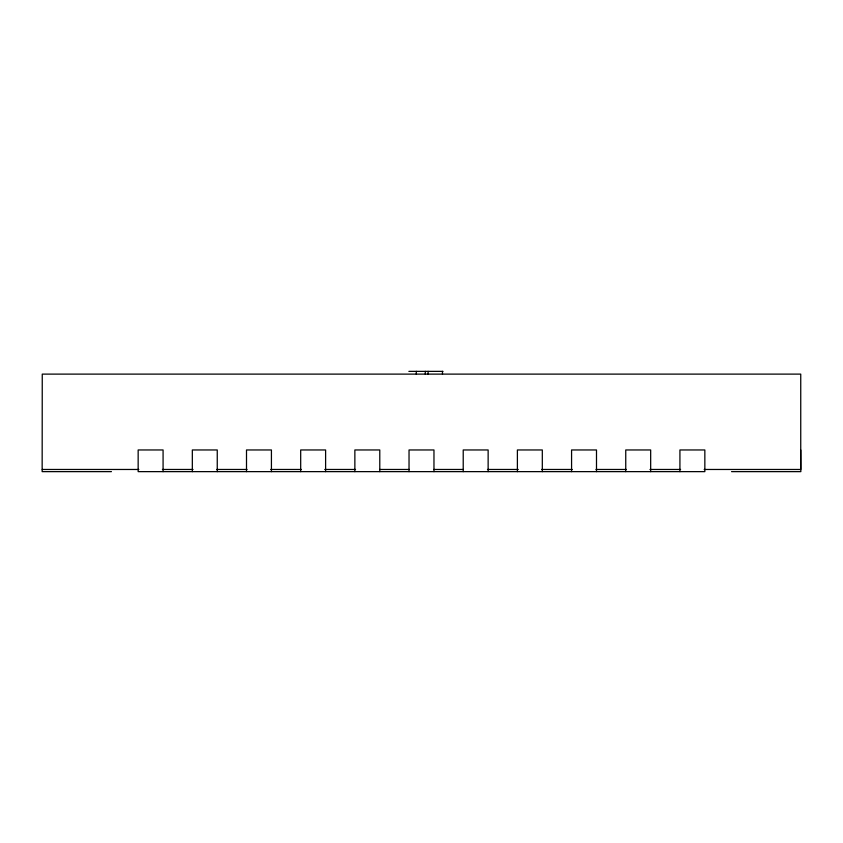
<?xml version="1.0" encoding="UTF-8"?>
<svg xmlns="http://www.w3.org/2000/svg" width="843" height="843" viewBox="0 0 843 843"><rect width="100%" height="100%" fill="white"/><g stroke="black" fill="none" stroke-linecap="round" stroke-linejoin="round"><path stroke-width="1.26" d="M408.866 371.363L443.007 371.363M800.745 449.962L800.85 471.637L731.545 471.637M42.255 469.467L138.832 469.467M162.404 469.467L193.047 469.467M216.746 469.467L247.031 469.467M270.74 469.467L301.362 469.467M324.724 469.467L355.535 469.467M379.782 469.467L409.213 469.467M433.787 469.467L463.218 469.467M487.465 469.467L518.276 469.467M541.638 469.467L572.26 469.467M595.969 469.467L626.254 469.467M649.953 469.467L680.607 469.467M704.168 469.467L800.745 469.467L800.745 374.113L42.255 374.113L42.15 471.637L111.455 471.637M679.922 471.637L679.922 449.962L704.843 449.962L704.843 471.637L138.157 471.637L138.157 449.962L163.078 449.962L163.078 471.637M650.67 471.637L650.67 449.962L625.748 449.962L625.748 471.637M596.496 471.637L596.496 449.962L571.575 449.962L571.575 471.637M542.312 471.637L542.312 449.962L517.391 449.962L517.391 471.637M488.139 471.637L488.139 449.962L463.218 449.962L463.218 471.637M442.47 371.363L442.47 374.113M433.966 471.637L433.966 449.962L409.034 449.962L409.034 471.637M428.107 371.363L428.107 374.113M425.293 371.363L425.293 374.113M416.294 371.363L416.294 374.113M379.782 471.637L379.782 449.962L354.861 449.962L354.861 471.637M325.609 471.637L325.609 449.962L300.688 449.962L300.688 471.637M271.425 471.637L271.425 449.962L246.504 449.962L246.504 471.637M217.252 471.637L217.252 449.962L192.33 449.962L192.33 471.637"/></g></svg>
